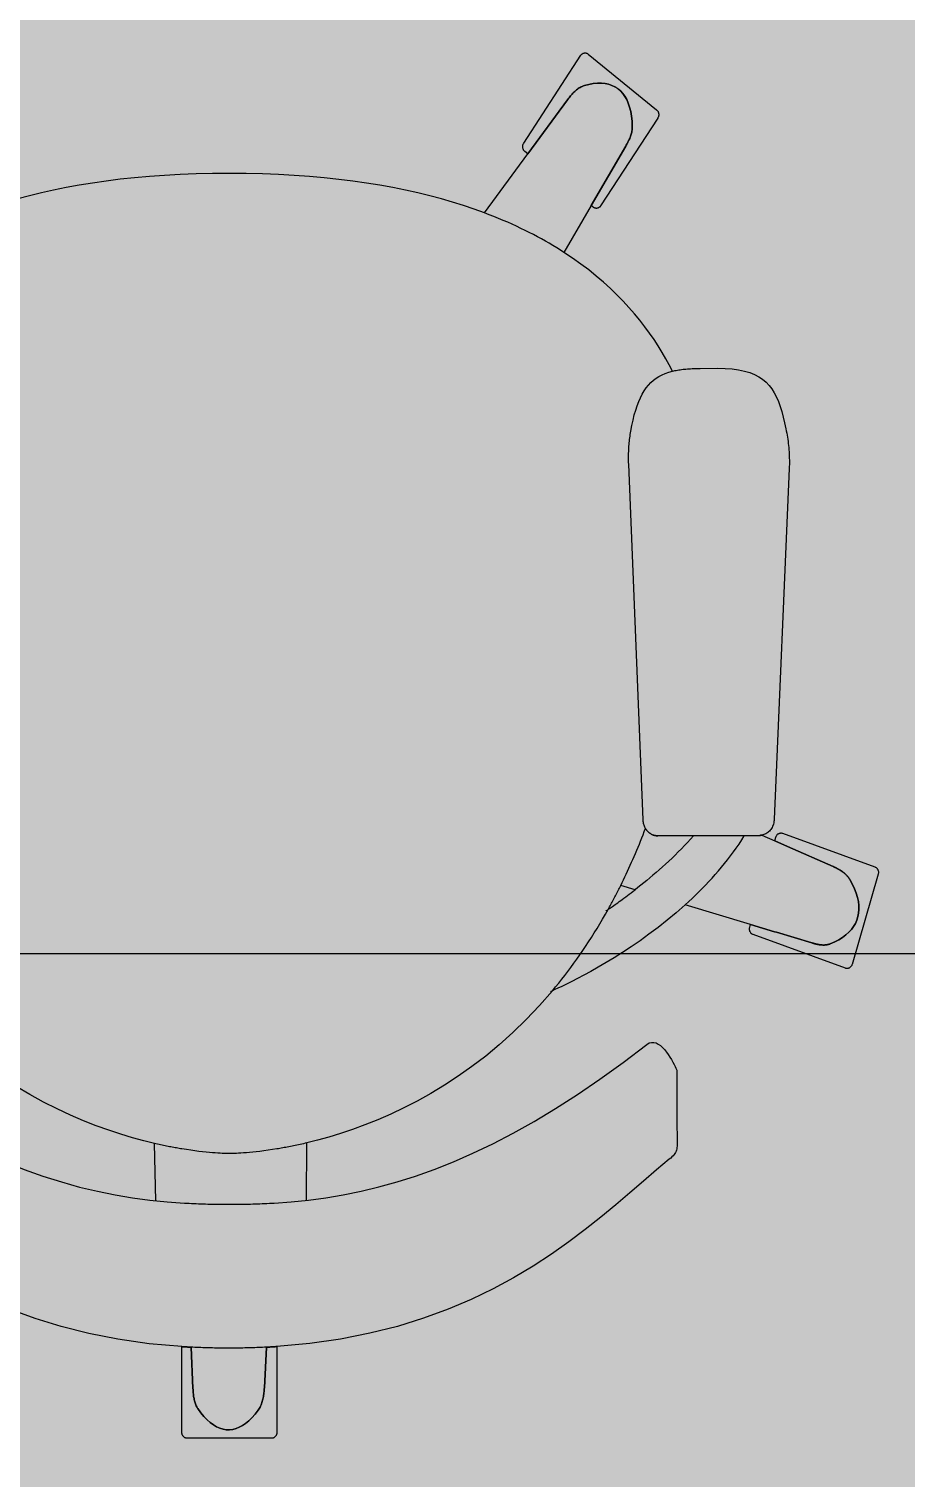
# Model space of a CAD drawing. Header units: metres. Extents: x -3.1 to 3, y -13.3 to 13.4.
# Drawn here: x 0.845 to 1.261, y 1.289 to 1.977 of the extents above; entities that cross this region are included whole.
import ezdxf

# ---------------------------------------------------------------- set-up
doc = ezdxf.new("R2010")
doc.units = ezdxf.units.M
doc.header["$MEASUREMENT"] = 0
doc.layers.add('Poly-Furniture', color=45, linetype='Continuous')
doc.layers.add('Poly-RoomsHatch', color=31, linetype='Continuous')

msp = doc.modelspace()

# ---------------------------------------------------------------- hatches: boundary and pattern name
at = {"layer": 'Poly-RoomsHatch'}
h = msp.add_hatch(color=31, dxfattribs=at)
h.dxf.hatch_style = 1
h.paths.add_polyline_path([(-2.755273, -11.584335), (0.893237, -11.584335), (0.893237, -7.204682), (2.755273, -7.204682), (2.755273, 9.589497), (1.219811, 9.589497), (-1.184988, 9.589497), (-1.184988, 10.128293), (-2.755273, 10.128293)])

# ---------------------------------------------------------------- linework, layer by layer
at = {"layer": 'Poly-Furniture', "color": 45}
for points in [[(1.079831, 1.922993), (1.106966, 1.964759)], [(1.106966, 1.964759), (1.1071, 1.964947), (1.107245, 1.965118), (1.107401, 1.965274), (1.107566, 1.965412), (1.107739, 1.965534), (1.10792, 1.965639), (1.108107, 1.965726), (1.1083, 1.965797), (1.108496, 1.965849), (1.108695, 1.965884), (1.108897, 1.965902), (1.109099, 1.965901), (1.109301, 1.965882), (1.109502, 1.965845), (1.1097, 1.965789), (1.109895, 1.965714), (1.110086, 1.965621), (1.110271, 1.965508), (1.11045, 1.965376)], [(1.11045, 1.965376), (1.142951, 1.938854)], [(1.100669, 1.943676), (1.101012, 1.944137), (1.101363, 1.944595), (1.101722, 1.945048), (1.102089, 1.945494), (1.102463, 1.945932), (1.102847, 1.94636), (1.103239, 1.946777), (1.103639, 1.947182), (1.104049, 1.947572), (1.104468, 1.947947), (1.104896, 1.948305), (1.105334, 1.948644), (1.105782, 1.948963), (1.10624, 1.94926), (1.106708, 1.949534), (1.107186, 1.949784), (1.107675, 1.950007), (1.108175, 1.950203), (1.108686, 1.95037)], [(1.108686, 1.950356), (1.108175, 1.950189), (1.107675, 1.949993), (1.107186, 1.94977), (1.106708, 1.94952), (1.10624, 1.949246), (1.105782, 1.948949), (1.105334, 1.94863), (1.104896, 1.948291), (1.104468, 1.947933), (1.104049, 1.947558), (1.103639, 1.947168), (1.103239, 1.946763), (1.102847, 1.946346), (1.102463, 1.945918), (1.102089, 1.94548), (1.101722, 1.945034), (1.101363, 1.944581), (1.101012, 1.944123), (1.100669, 1.943662)], [(1.108686, 1.95037), (1.110845, 1.950925), (1.11291, 1.951299), (1.114878, 1.951492), (1.116748, 1.951505), (1.118517, 1.95134), (1.120184, 1.950998), (1.121744, 1.950479), (1.123197, 1.949785), (1.124541, 1.948916), (1.125772, 1.947873), (1.126888, 1.946658), (1.127888, 1.945272), (1.128769, 1.943715), (1.129528, 1.941989), (1.130164, 1.940094), (1.130674, 1.938031), (1.131055, 1.935803), (1.131306, 1.933408), (1.131425, 1.93085)], [(1.131425, 1.930836), (1.131306, 1.933393), (1.131054, 1.935787), (1.130671, 1.938015), (1.130161, 1.940077), (1.129525, 1.941971), (1.128766, 1.943698), (1.127885, 1.945255), (1.126886, 1.946641), (1.125769, 1.947856), (1.124538, 1.948899), (1.123196, 1.949768), (1.121743, 1.950463), (1.120182, 1.950982), (1.118516, 1.951325), (1.116747, 1.951491), (1.114878, 1.951477), (1.112909, 1.951284), (1.110845, 1.950911), (1.108686, 1.950356)], [(1.081788, 1.917953), (1.100669, 1.943676)], [(1.100669, 1.943662), (1.081788, 1.917939)], [(1.143495, 1.93495), (1.116359, 1.893184)], [(1.142951, 1.938854), (1.143118, 1.938704), (1.143271, 1.938542), (1.14341, 1.938367), (1.143533, 1.938182), (1.143642, 1.937988), (1.143736, 1.937785), (1.143814, 1.937575), (1.143876, 1.93736), (1.143924, 1.93714), (1.143955, 1.936916), (1.14397, 1.93669), (1.14397, 1.936464), (1.143953, 1.936237), (1.143919, 1.936012), (1.14387, 1.93579), (1.143803, 1.935571), (1.143719, 1.935357), (1.143619, 1.93515), (1.143501, 1.93495)], [(1.143501, 1.93495), (1.143495, 1.93495)], [(1.143495, 1.93495), (1.143495, 1.93495)], [(1.131425, 1.93085), (1.131422, 1.930326), (1.131393, 1.929806), (1.13134, 1.929289), (1.131263, 1.928777), (1.131165, 1.928269), (1.131046, 1.927764), (1.130907, 1.927264), (1.130752, 1.926768), (1.13058, 1.926276), (1.130393, 1.925789), (1.130194, 1.925306), (1.129982, 1.924828), (1.129759, 1.924355), (1.129528, 1.923886), (1.129289, 1.923423), (1.129044, 1.922964), (1.128794, 1.922511), (1.128541, 1.922062), (1.128286, 1.921619)], [(1.128286, 1.921605), (1.128541, 1.922048), (1.128794, 1.922497), (1.129044, 1.92295), (1.129289, 1.923409), (1.129527, 1.923872), (1.129758, 1.924341), (1.12998, 1.924814), (1.130192, 1.925292), (1.130391, 1.925775), (1.130578, 1.926262), (1.130749, 1.926754), (1.130905, 1.92725), (1.131043, 1.92775), (1.131162, 1.928254), (1.131261, 1.928763), (1.131338, 1.929275), (1.131392, 1.929792), (1.131421, 1.930312), (1.131425, 1.930836)], [(1.080381, 1.919089), (1.080214, 1.919238), (1.08006, 1.919401), (1.079922, 1.919576), (1.079798, 1.919761), (1.07969, 1.919955), (1.079596, 1.920158), (1.079518, 1.920368), (1.079455, 1.920583), (1.079408, 1.920803), (1.079377, 1.921027), (1.079362, 1.921252), (1.079362, 1.921479), (1.079379, 1.921706), (1.079413, 1.921931), (1.079462, 1.922153), (1.079529, 1.922372), (1.079613, 1.922585), (1.079713, 1.922793), (1.079831, 1.922993)], [(1.111882, 1.89338), (1.128286, 1.921605)], [(1.128286, 1.921619), (1.111888, 1.893394)], [(1.061182, 1.88989), (1.081788, 1.917953)], [(1.081788, 1.917939), (1.080381, 1.919089)], [(0.940014, 1.908652), (0.932027, 1.908592), (0.924237, 1.908413), (0.916639, 1.908119), (0.909232, 1.907712), (0.902013, 1.907194), (0.894978, 1.90657), (0.888126, 1.905841), (0.881453, 1.90501), (0.874957, 1.904081), (0.868635, 1.903056), (0.862484, 1.901938), (0.856502, 1.90073), (0.850686, 1.899435), (0.845033, 1.898055), (0.839541, 1.896593), (0.834206, 1.895053), (0.829026, 1.893437), (0.823999, 1.891747), (0.819121, 1.889988)], [(1.061188, 1.88989), (1.056301, 1.891657), (1.051262, 1.893354), (1.046068, 1.894978), (1.040717, 1.896526), (1.035206, 1.897995), (1.029534, 1.899382), (1.023698, 1.900684), (1.017696, 1.901899), (1.011525, 1.903023), (1.005183, 1.904053), (0.998667, 1.904988), (0.991975, 1.905823), (0.985106, 1.906557), (0.978055, 1.907185), (0.970822, 1.907706), (0.963404, 1.908116), (0.955798, 1.908412), (0.948002, 1.908592), (0.940014, 1.908652)], [(1.111888, 1.893394), (1.098949, 1.871141)], [(1.112876, 1.892567), (1.111882, 1.89338)], [(1.098949, 1.871127), (1.097241, 1.872217), (1.095504, 1.873299), (1.093737, 1.87437), (1.09194, 1.875431), (1.090112, 1.876481), (1.088254, 1.877521), (1.086364, 1.878549), (1.084444, 1.879565), (1.082492, 1.88057), (1.080508, 1.881563), (1.078492, 1.882542), (1.076444, 1.883509), (1.074364, 1.884463), (1.072251, 1.885403), (1.070105, 1.886329), (1.067926, 1.887242), (1.065714, 1.888139), (1.063468, 1.889022), (1.061188, 1.88989)], [(1.116359, 1.893184), (1.116226, 1.892996), (1.116081, 1.892824), (1.115925, 1.892669), (1.11576, 1.892531), (1.115586, 1.892409), (1.115406, 1.892304), (1.115218, 1.892217), (1.115026, 1.892146), (1.11483, 1.892093), (1.11463, 1.892058), (1.114429, 1.892041), (1.114227, 1.892042), (1.114025, 1.892061), (1.113824, 1.892098), (1.113625, 1.892154), (1.11343, 1.892229), (1.11324, 1.892322), (1.113055, 1.892435), (1.112876, 1.892567)], [(1.150499, 1.814662), (1.148977, 1.817625), (1.147344, 1.820616), (1.145597, 1.82363), (1.143732, 1.826662), (1.141744, 1.829708), (1.139631, 1.832763), (1.137388, 1.835822), (1.135011, 1.838881), (1.132497, 1.841934), (1.129842, 1.844977), (1.127041, 1.848005), (1.124092, 1.851014), (1.120989, 1.853998), (1.11773, 1.856954), (1.11431, 1.859875), (1.110726, 1.862758), (1.106974, 1.865597), (1.103049, 1.868388), (1.098949, 1.871127)], [(1.130731, 1.786164), (1.131243, 1.7889), (1.131795, 1.791474), (1.13239, 1.79389), (1.133031, 1.796153), (1.133722, 1.798267), (1.134466, 1.800236), (1.135266, 1.802064), (1.136126, 1.803757), (1.137049, 1.805318), (1.138039, 1.806753), (1.139099, 1.808064), (1.140232, 1.809257), (1.141442, 1.810336), (1.142731, 1.811306), (1.144105, 1.81217), (1.145565, 1.812933), (1.147115, 1.8136), (1.148758, 1.814175), (1.150499, 1.814662)], [(1.150499, 1.814662), (1.15109, 1.814804), (1.151692, 1.814937), (1.152305, 1.815062), (1.152928, 1.815177), (1.153563, 1.815285), (1.15421, 1.815385), (1.154867, 1.815476), (1.155536, 1.81556), (1.156217, 1.815636), (1.15691, 1.815704), (1.157615, 1.815765), (1.158331, 1.815819), (1.15906, 1.815865), (1.159801, 1.815904), (1.160555, 1.815937), (1.161321, 1.815963), (1.162099, 1.815982), (1.162891, 1.815995), (1.163695, 1.816001)], [(1.163695, 1.816001), (1.171812, 1.816043)], [(1.171812, 1.816043), (1.175492, 1.815976), (1.178855, 1.81574), (1.181918, 1.815334), (1.184699, 1.814762), (1.187216, 1.814024), (1.189485, 1.813123), (1.191524, 1.81206), (1.193351, 1.810836), (1.194982, 1.809453), (1.196436, 1.807913), (1.197729, 1.806217), (1.19888, 1.804367), (1.199905, 1.802364), (1.200822, 1.800211), (1.201648, 1.797908), (1.202401, 1.795458), (1.203098, 1.792861), (1.203757, 1.79012), (1.204395, 1.787236)], [(1.129718, 1.770464), (1.129686, 1.771359), (1.129665, 1.772243), (1.129653, 1.773117), (1.129652, 1.773982), (1.12966, 1.774839), (1.129678, 1.775687), (1.129705, 1.776527), (1.129742, 1.777359), (1.129787, 1.778185), (1.129842, 1.779004), (1.129907, 1.779817), (1.12998, 1.780625), (1.130061, 1.781428), (1.130152, 1.782226), (1.130251, 1.78302), (1.130359, 1.78381), (1.130474, 1.784597), (1.130599, 1.785382), (1.130731, 1.786164)], [(1.130731, 1.786164), (1.130731, 1.786164)], [(1.204395, 1.787236), (1.204597, 1.786261), (1.204785, 1.785283), (1.204961, 1.784302), (1.205123, 1.783319), (1.205273, 1.782333), (1.205409, 1.781345), (1.205532, 1.780355), (1.205641, 1.779363), (1.205738, 1.77837), (1.205821, 1.777375), (1.205891, 1.776379), (1.205947, 1.775381), (1.205991, 1.774383), (1.206021, 1.773384), (1.206038, 1.772384), (1.206041, 1.771384), (1.206031, 1.770384), (1.206008, 1.769383), (1.205971, 1.768382)], [(1.136609, 1.601541), (1.129718, 1.770464)], [(1.205971, 1.768382), (1.198791, 1.60185)], [(1.125947, 1.570359), (1.126606, 1.571697), (1.127261, 1.573044), (1.127912, 1.574401), (1.128559, 1.575767), (1.129202, 1.577142), (1.12984, 1.578527), (1.130473, 1.579921), (1.131103, 1.581325), (1.131727, 1.582738), (1.132347, 1.584161), (1.132963, 1.585594), (1.133574, 1.587036), (1.13418, 1.588488), (1.134781, 1.58995), (1.135378, 1.591421), (1.13597, 1.592903), (1.136557, 1.594394), (1.137139, 1.595895), (1.137716, 1.597406)], [(1.137716, 1.597406), (1.137609, 1.597596), (1.137507, 1.59779), (1.137409, 1.597987), (1.137317, 1.598188), (1.13723, 1.598392), (1.137148, 1.5986), (1.137072, 1.598811), (1.137001, 1.599024), (1.136935, 1.599241), (1.136876, 1.59946), (1.136822, 1.599682), (1.136774, 1.599907), (1.136731, 1.600134), (1.136695, 1.600363), (1.136665, 1.600595), (1.136642, 1.600829), (1.136625, 1.601065), (1.136614, 1.601302), (1.136609, 1.601541)], [(1.143489, 1.593895), (1.143111, 1.593905), (1.142738, 1.593938), (1.142371, 1.593994), (1.14201, 1.594071), (1.141656, 1.594169), (1.14131, 1.594288), (1.140971, 1.594426), (1.14064, 1.594583), (1.140319, 1.594759), (1.140007, 1.594953), (1.139705, 1.595164), (1.139413, 1.595392), (1.139133, 1.595637), (1.138865, 1.595896), (1.138608, 1.596171), (1.138365, 1.59646), (1.138135, 1.596762), (1.137918, 1.597078), (1.137716, 1.597406)], [(1.137716, 1.597406), (1.137918, 1.597078), (1.138135, 1.596762), (1.138365, 1.59646), (1.138608, 1.596171), (1.138865, 1.595896), (1.139133, 1.595637), (1.139413, 1.595392), (1.139705, 1.595164), (1.140007, 1.594953), (1.140319, 1.594759), (1.14064, 1.594583), (1.140971, 1.594426), (1.14131, 1.594288), (1.141656, 1.594169), (1.14201, 1.594071), (1.142371, 1.593994), (1.142738, 1.593938), (1.143111, 1.593905), (1.143489, 1.593895)], [(1.198791, 1.60185), (1.198772, 1.601244), (1.198711, 1.600651), (1.198611, 1.600073), (1.198472, 1.59951), (1.198297, 1.598964), (1.198087, 1.598439), (1.197843, 1.597935), (1.197568, 1.597454), (1.197263, 1.596998), (1.196929, 1.596569), (1.196568, 1.596168), (1.196182, 1.595798), (1.195772, 1.595461), (1.19534, 1.595158), (1.194888, 1.59489), (1.194417, 1.594661), (1.193928, 1.594471), (1.193424, 1.594322), (1.192907, 1.594217)], [(1.160449, 1.593895), (1.15907, 1.592332), (1.15766, 1.590785), (1.156223, 1.589255), (1.154764, 1.587743), (1.153286, 1.586251), (1.151792, 1.58478), (1.150287, 1.583332), (1.148775, 1.581909), (1.147259, 1.580512), (1.145743, 1.579142), (1.144231, 1.577801), (1.142727, 1.576492), (1.141235, 1.575214), (1.139759, 1.57397), (1.138302, 1.572762), (1.136868, 1.57159), (1.135461, 1.570457), (1.134085, 1.569364), (1.132744, 1.568312)], [(1.191969, 1.59414), (1.143489, 1.593895)], [(1.143489, 1.593895), (1.191969, 1.59414)], [(1.156578, 1.561142), (1.158216, 1.562638), (1.159843, 1.564159), (1.16146, 1.565706), (1.163064, 1.567278), (1.164654, 1.568876), (1.166228, 1.570499), (1.167785, 1.572148), (1.169325, 1.573822), (1.170844, 1.575521), (1.172342, 1.577246), (1.173818, 1.578995), (1.175269, 1.58077), (1.176695, 1.58257), (1.178095, 1.584395), (1.179466, 1.586245), (1.180807, 1.58812), (1.182117, 1.59002), (1.183395, 1.591945), (1.184639, 1.593895)], [(1.192907, 1.594217), (1.192858, 1.594209), (1.19281, 1.594202), (1.192761, 1.594195), (1.192712, 1.594189), (1.192663, 1.594183), (1.192614, 1.594177), (1.192565, 1.594172), (1.192516, 1.594167), (1.192467, 1.594162), (1.192418, 1.594158), (1.192368, 1.594154), (1.192318, 1.594151), (1.192269, 1.594148), (1.192219, 1.594146), (1.192169, 1.594144), (1.192119, 1.594142), (1.192069, 1.594141), (1.192019, 1.59414), (1.191969, 1.59414)], [(1.191969, 1.59414), (1.192019, 1.59414), (1.192069, 1.594141), (1.192119, 1.594142), (1.192169, 1.594144), (1.192219, 1.594146), (1.192269, 1.594148), (1.192318, 1.594151), (1.192368, 1.594154), (1.192418, 1.594158), (1.192467, 1.594162), (1.192516, 1.594167), (1.192565, 1.594172), (1.192614, 1.594177), (1.192663, 1.594183), (1.192712, 1.594189), (1.192761, 1.594195), (1.19281, 1.594202), (1.192858, 1.594209), (1.192907, 1.594217)], [(1.192907, 1.594217), (1.199123, 1.591484)], [(1.199123, 1.591484), (1.199661, 1.593334)], [(1.205202, 1.588813), (1.199123, 1.591484)], [(1.199123, 1.591484), (1.205202, 1.588813)], [(1.199661, 1.593334), (1.199736, 1.59356), (1.199827, 1.593774), (1.199932, 1.593976), (1.20005, 1.594166), (1.200182, 1.594342), (1.200325, 1.594505), (1.200478, 1.594654), (1.200641, 1.594787), (1.200813, 1.594906), (1.200993, 1.595008), (1.201179, 1.595095), (1.201372, 1.595164), (1.201569, 1.595216), (1.20177, 1.595249), (1.201974, 1.595264), (1.20218, 1.59526), (1.202387, 1.595237), (1.202594, 1.595193), (1.2028, 1.595128)], [(1.2028, 1.595128), (1.246646, 1.579155)], [(1.226802, 1.579337), (1.205202, 1.588813)], [(1.205202, 1.588813), (1.226796, 1.57933)], [(1.226796, 1.57933), (1.226827, 1.579317), (1.226858, 1.579303), (1.226888, 1.57929), (1.226919, 1.579277), (1.22695, 1.579264), (1.226981, 1.57925), (1.227013, 1.579237), (1.227044, 1.579223), (1.227075, 1.57921), (1.227107, 1.579196), (1.227138, 1.579183), (1.227169, 1.579169), (1.227201, 1.579155), (1.227232, 1.579141), (1.227264, 1.579127), (1.227295, 1.579113), (1.227327, 1.579099), (1.227359, 1.579085), (1.22739, 1.579071)], [(1.22739, 1.579071), (1.22736, 1.579085), (1.227329, 1.579099), (1.227298, 1.579114), (1.227268, 1.579128), (1.227237, 1.579143), (1.227206, 1.579157), (1.227176, 1.579171), (1.227145, 1.579185), (1.227114, 1.579199), (1.227083, 1.579214), (1.227052, 1.579228), (1.227021, 1.579242), (1.22699, 1.579255), (1.226959, 1.579269), (1.226928, 1.579283), (1.226897, 1.579297), (1.226865, 1.57931), (1.226834, 1.579324), (1.226802, 1.579337)], [(1.230061, 1.577662), (1.229924, 1.577744), (1.229787, 1.577826), (1.229649, 1.577907), (1.229511, 1.577986), (1.229372, 1.578065), (1.229233, 1.578143), (1.229093, 1.57822), (1.228953, 1.578296), (1.228812, 1.578371), (1.228671, 1.578445), (1.22853, 1.578519), (1.228388, 1.578591), (1.228246, 1.578662), (1.228104, 1.578733), (1.227962, 1.578802), (1.227819, 1.578871), (1.227676, 1.578938), (1.227533, 1.579005), (1.22739, 1.579071)], [(1.22739, 1.579071), (1.227533, 1.579005), (1.227676, 1.578938), (1.227819, 1.578871), (1.227962, 1.578802), (1.228104, 1.578733), (1.228246, 1.578662), (1.228388, 1.578591), (1.22853, 1.578519), (1.228671, 1.578445), (1.228812, 1.578371), (1.228953, 1.578296), (1.229093, 1.57822), (1.229233, 1.578143), (1.229372, 1.578065), (1.229511, 1.577986), (1.229649, 1.577907), (1.229787, 1.577826), (1.229924, 1.577744), (1.230061, 1.577662)], [(1.230561, 1.577339), (1.230535, 1.577357), (1.230509, 1.577375), (1.230483, 1.577392), (1.230457, 1.577409), (1.230431, 1.577427), (1.230405, 1.577444), (1.230379, 1.577461), (1.230353, 1.577478), (1.230326, 1.577495), (1.2303, 1.577512), (1.230273, 1.577529), (1.230247, 1.577545), (1.23022, 1.577562), (1.230194, 1.577579), (1.230167, 1.577595), (1.230141, 1.577612), (1.230114, 1.577629), (1.230087, 1.577645), (1.230061, 1.577662)], [(1.230061, 1.577662), (1.230087, 1.577645), (1.230114, 1.577629), (1.230141, 1.577612), (1.230167, 1.577595), (1.230194, 1.577579), (1.23022, 1.577562), (1.230247, 1.577545), (1.230273, 1.577529), (1.2303, 1.577512), (1.230326, 1.577495), (1.230353, 1.577478), (1.230379, 1.577461), (1.230405, 1.577444), (1.230431, 1.577427), (1.230457, 1.577409), (1.230483, 1.577392), (1.230509, 1.577375), (1.230535, 1.577357), (1.230561, 1.577339)], [(1.231005, 1.577045), (1.230982, 1.577062), (1.230959, 1.577078), (1.230936, 1.577094), (1.230913, 1.577111), (1.23089, 1.577127), (1.230867, 1.577143), (1.230844, 1.577158), (1.23082, 1.577174), (1.230797, 1.57719), (1.230774, 1.577205), (1.23075, 1.577221), (1.230727, 1.577236), (1.230703, 1.577251), (1.230679, 1.577266), (1.230656, 1.577281), (1.230632, 1.577296), (1.230608, 1.57731), (1.230585, 1.577325), (1.230561, 1.577339)], [(1.230561, 1.577339), (1.230585, 1.577325), (1.230608, 1.57731), (1.230632, 1.577295), (1.230656, 1.57728), (1.230679, 1.577265), (1.230703, 1.57725), (1.230727, 1.577234), (1.23075, 1.577219), (1.230774, 1.577203), (1.230797, 1.577187), (1.23082, 1.577171), (1.230844, 1.577155), (1.230867, 1.57714), (1.23089, 1.577124), (1.230913, 1.577108), (1.230936, 1.577092), (1.230959, 1.577076), (1.230982, 1.577061), (1.231005, 1.577045)], [(1.231005, 1.577045), (1.231305, 1.576835)], [(1.231305, 1.576835), (1.231289, 1.576846), (1.231274, 1.576857), (1.231258, 1.576868), (1.231242, 1.576879), (1.231226, 1.57689), (1.23121, 1.576901), (1.231195, 1.576912), (1.231179, 1.576923), (1.231163, 1.576934), (1.231147, 1.576946), (1.231131, 1.576957), (1.231116, 1.576968), (1.2311, 1.576979), (1.231084, 1.57699), (1.231068, 1.577001), (1.231052, 1.577012), (1.231037, 1.577023), (1.231021, 1.577034), (1.231005, 1.577045)], [(1.231005, 1.577045), (1.231021, 1.577034), (1.231037, 1.577023), (1.231052, 1.577012), (1.231068, 1.577001), (1.231084, 1.57699), (1.2311, 1.576979), (1.231116, 1.576968), (1.231131, 1.576957), (1.231147, 1.576946), (1.231163, 1.576934), (1.231179, 1.576923), (1.231195, 1.576912), (1.23121, 1.576901), (1.231226, 1.57689), (1.231242, 1.576879), (1.231258, 1.576868), (1.231274, 1.576857), (1.231289, 1.576846), (1.231305, 1.576835)], [(1.233206, 1.575181), (1.233114, 1.575277), (1.233021, 1.575373), (1.232926, 1.575467), (1.232831, 1.57556), (1.232735, 1.575652), (1.232638, 1.575743), (1.23254, 1.575833), (1.232441, 1.575921), (1.232341, 1.576009), (1.232241, 1.576096), (1.232139, 1.576181), (1.232037, 1.576266), (1.231935, 1.57635), (1.231831, 1.576433), (1.231727, 1.576515), (1.231623, 1.576596), (1.231517, 1.576676), (1.231412, 1.576756), (1.231305, 1.576835)], [(1.231305, 1.576835), (1.231412, 1.576756), (1.231517, 1.576676), (1.231623, 1.576596), (1.231727, 1.576515), (1.231831, 1.576433), (1.231935, 1.57635), (1.232037, 1.576266), (1.232139, 1.576181), (1.232241, 1.576096), (1.232341, 1.576009), (1.232441, 1.575921), (1.23254, 1.575833), (1.232638, 1.575743), (1.232735, 1.575652), (1.232831, 1.57556), (1.232926, 1.575467), (1.233021, 1.575373), (1.233114, 1.575277), (1.233206, 1.575181)], [(1.246646, 1.579155), (1.246846, 1.579072), (1.247037, 1.578971), (1.247216, 1.578853), (1.247385, 1.578721), (1.247542, 1.578574), (1.247686, 1.578414), (1.247819, 1.578242), (1.247938, 1.578059), (1.248043, 1.577866), (1.248134, 1.577664), (1.248211, 1.577455), (1.248273, 1.577239), (1.248319, 1.577018), (1.248349, 1.576792), (1.248362, 1.576563), (1.248359, 1.576332), (1.248337, 1.5761), (1.248298, 1.575867), (1.248241, 1.575636)], [(1.119937, 1.558941), (1.120261, 1.559524), (1.120585, 1.560109), (1.120907, 1.560696), (1.121229, 1.561285), (1.121549, 1.561876), (1.121869, 1.562469), (1.122188, 1.563064), (1.122506, 1.563661), (1.122823, 1.56426), (1.123139, 1.564861), (1.123455, 1.565464), (1.123769, 1.566069), (1.124083, 1.566676), (1.124396, 1.567285), (1.124708, 1.567895), (1.125019, 1.568508), (1.125329, 1.569123), (1.125638, 1.56974), (1.125947, 1.570359)], [(1.132744, 1.568312), (1.125947, 1.570359)], [(1.225445, 1.542589), (1.227579, 1.543508), (1.229532, 1.544518), (1.231304, 1.545616), (1.232895, 1.546798), (1.234305, 1.548063), (1.235535, 1.549407), (1.236582, 1.550828), (1.237449, 1.552323), (1.238134, 1.553889), (1.238637, 1.555524), (1.238958, 1.557224), (1.239097, 1.558988), (1.239054, 1.560812), (1.238829, 1.562693), (1.238421, 1.564629), (1.237831, 1.566618), (1.237058, 1.568655), (1.236102, 1.57074), (1.234964, 1.572868)], [(1.234964, 1.572868), (1.236102, 1.57074), (1.237058, 1.568655), (1.237831, 1.566618), (1.238421, 1.564629), (1.238829, 1.562693), (1.239054, 1.560812), (1.239097, 1.558988), (1.238958, 1.557224), (1.238637, 1.555524), (1.238134, 1.553889), (1.237449, 1.552323), (1.236582, 1.550828), (1.235535, 1.549407), (1.234305, 1.548063), (1.232895, 1.546798), (1.231304, 1.545616), (1.229532, 1.544518), (1.227579, 1.543508), (1.225445, 1.542589)], [(1.233363, 1.57502), (1.233355, 1.575028), (1.233347, 1.575037), (1.233339, 1.575046), (1.233331, 1.575055), (1.233323, 1.575064), (1.233315, 1.575072), (1.233307, 1.575081), (1.233299, 1.57509), (1.233291, 1.575098), (1.233283, 1.575107), (1.233275, 1.575116), (1.233266, 1.575124), (1.233258, 1.575132), (1.23325, 1.575141), (1.233241, 1.575149), (1.233233, 1.575157), (1.233224, 1.575165), (1.233215, 1.575173), (1.233206, 1.575181)], [(1.233206, 1.575181), (1.233215, 1.575173), (1.233224, 1.575165), (1.233233, 1.575157), (1.233241, 1.575149), (1.23325, 1.575141), (1.233258, 1.575132), (1.233266, 1.575124), (1.233275, 1.575116), (1.233283, 1.575107), (1.233291, 1.575098), (1.233299, 1.57509), (1.233307, 1.575081), (1.233315, 1.575072), (1.233323, 1.575064), (1.233331, 1.575055), (1.233339, 1.575046), (1.233347, 1.575037), (1.233355, 1.575028), (1.233363, 1.57502)], [(1.234964, 1.572868), (1.234891, 1.572992), (1.234817, 1.573115), (1.234741, 1.573237), (1.234665, 1.573358), (1.234587, 1.573477), (1.234507, 1.573595), (1.234427, 1.573712), (1.234345, 1.573828), (1.234261, 1.573942), (1.234177, 1.574055), (1.234091, 1.574167), (1.234004, 1.574278), (1.233916, 1.574387), (1.233827, 1.574496), (1.233737, 1.574603), (1.233645, 1.574709), (1.233552, 1.574814), (1.233458, 1.574917), (1.233363, 1.57502)], [(1.233363, 1.57502), (1.233458, 1.574917), (1.233552, 1.574814), (1.233645, 1.574709), (1.233737, 1.574603), (1.233827, 1.574496), (1.233916, 1.574387), (1.234004, 1.574278), (1.234091, 1.574167), (1.234177, 1.574055), (1.234261, 1.573942), (1.234345, 1.573828), (1.234427, 1.573712), (1.234507, 1.573595), (1.234587, 1.573477), (1.234665, 1.573358), (1.234741, 1.573237), (1.234817, 1.573115), (1.234891, 1.572992), (1.234964, 1.572868)], [(1.248241, 1.575636), (1.235814, 1.532784)], [(1.119937, 1.558934), (1.120275, 1.559165), (1.120658, 1.559429), (1.121086, 1.559724), (1.121556, 1.56005), (1.122067, 1.560408), (1.122618, 1.560795), (1.123207, 1.561212), (1.123832, 1.561658), (1.124494, 1.562132), (1.125189, 1.562634), (1.125917, 1.563164), (1.126676, 1.56372), (1.127465, 1.564302), (1.128282, 1.56491), (1.129127, 1.565543), (1.129996, 1.5662), (1.13089, 1.566881), (1.131807, 1.567585), (1.132744, 1.568312)], [(1.156572, 1.561142), (1.15229, 1.557384), (1.147977, 1.5538), (1.143656, 1.55039), (1.139352, 1.547156), (1.135089, 1.544099), (1.130892, 1.541218), (1.126786, 1.538517), (1.122795, 1.535994), (1.118944, 1.533651), (1.115256, 1.53149), (1.111758, 1.52951), (1.108472, 1.527713), (1.105425, 1.5261), (1.102639, 1.524671), (1.100141, 1.523428), (1.097954, 1.522372), (1.096103, 1.521502), (1.094613, 1.520821), (1.093508, 1.520329)], [(1.093508, 1.520329), (1.094984, 1.522107), (1.096453, 1.523913), (1.097913, 1.525745), (1.099365, 1.527605), (1.100808, 1.529493), (1.102242, 1.531408), (1.103667, 1.533351), (1.105082, 1.535322), (1.106487, 1.537322), (1.107882, 1.539351), (1.109267, 1.541408), (1.11064, 1.543495), (1.112003, 1.545611), (1.113354, 1.547756), (1.114694, 1.549931), (1.116022, 1.552136), (1.117337, 1.554372), (1.11864, 1.556638), (1.11993, 1.558934)], [(1.118942, 1.558268), (1.118945, 1.55827), (1.118954, 1.558276), (1.118968, 1.558285), (1.118988, 1.558299), (1.119014, 1.558316), (1.119045, 1.558336), (1.119082, 1.558361), (1.119124, 1.558389), (1.119171, 1.558421), (1.119224, 1.558456), (1.119282, 1.558495), (1.119346, 1.558538), (1.119414, 1.558584), (1.119488, 1.558634), (1.119566, 1.558687), (1.11965, 1.558743), (1.119739, 1.558804), (1.119832, 1.558867), (1.11993, 1.558934)], [(1.11993, 1.558934), (1.119937, 1.558934)], [(1.156578, 1.561142), (1.156578, 1.561142), (1.156578, 1.561142), (1.156578, 1.561141), (1.156578, 1.561141), (1.156578, 1.561141), (1.156578, 1.56114), (1.156578, 1.56114), (1.156577, 1.56114), (1.156577, 1.561139), (1.156577, 1.561139), (1.156577, 1.561139), (1.156576, 1.561139), (1.156576, 1.561139), (1.156575, 1.561139), (1.156575, 1.561139), (1.156574, 1.561139), (1.156573, 1.56114), (1.156573, 1.561141), (1.156572, 1.561142)], [(1.187609, 1.551806), (1.156578, 1.561142)], [(1.188835, 1.54697), (1.188634, 1.547053), (1.188443, 1.547154), (1.188262, 1.547271), (1.188093, 1.547403), (1.187936, 1.54755), (1.18779, 1.547709), (1.187658, 1.547881), (1.187538, 1.548064), (1.187433, 1.548256), (1.187341, 1.548457), (1.187264, 1.548667), (1.187202, 1.548882), (1.187156, 1.549104), (1.187126, 1.549329), (1.187113, 1.549559), (1.187116, 1.54979), (1.187137, 1.550023), (1.187176, 1.550256), (1.187234, 1.550488)], [(1.187234, 1.550488), (1.187616, 1.551799)], [(1.187234, 1.550488), (1.187234, 1.550488)], [(1.199048, 1.548365), (1.187609, 1.551806)], [(1.187616, 1.551799), (1.199048, 1.548365)], [(1.232675, 1.530996), (1.188835, 1.54697)], [(1.199048, 1.548365), (1.19988, 1.548112)], [(1.19988, 1.548112), (1.199048, 1.548365)], [(1.216646, 1.543066), (1.19988, 1.548112)], [(1.19988, 1.548112), (1.216646, 1.543073)], [(1.216646, 1.543073), (1.19988, 1.548112)], [(1.216646, 1.543073), (1.216711, 1.543053), (1.216777, 1.543033), (1.216842, 1.543013), (1.216907, 1.542994), (1.216972, 1.542974), (1.217037, 1.542955), (1.217103, 1.542936), (1.217168, 1.542917), (1.217233, 1.542897), (1.217299, 1.542878), (1.217364, 1.542859), (1.21743, 1.54284), (1.217495, 1.542821), (1.217561, 1.542802), (1.217627, 1.542784), (1.217693, 1.542765), (1.217759, 1.542746), (1.217825, 1.542727), (1.217891, 1.542708)], [(1.217891, 1.542708), (1.217825, 1.542727), (1.217759, 1.542746), (1.217693, 1.542765), (1.217627, 1.542784), (1.217561, 1.542802), (1.217495, 1.542821), (1.21743, 1.54284), (1.217364, 1.542859), (1.217299, 1.542878), (1.217233, 1.542897), (1.217168, 1.542917), (1.217103, 1.542936), (1.217037, 1.542955), (1.216972, 1.542974), (1.216907, 1.542994), (1.216842, 1.543013), (1.216777, 1.543033), (1.216711, 1.543053), (1.216646, 1.543073)], [(1.217891, 1.542708), (1.217825, 1.542726), (1.217759, 1.542744), (1.217693, 1.542762), (1.217627, 1.542781), (1.217561, 1.542799), (1.217495, 1.542818), (1.21743, 1.542837), (1.217364, 1.542856), (1.217299, 1.542875), (1.217233, 1.542894), (1.217168, 1.542913), (1.217103, 1.542932), (1.217037, 1.542951), (1.216972, 1.542971), (1.216907, 1.54299), (1.216842, 1.543009), (1.216777, 1.543028), (1.216711, 1.543047), (1.216646, 1.543066)], [(1.217891, 1.542708), (1.217898, 1.542707), (1.217905, 1.542706), (1.217912, 1.542704), (1.217919, 1.542703), (1.217926, 1.542701), (1.217934, 1.5427), (1.217941, 1.542698), (1.217948, 1.542696), (1.217956, 1.542694), (1.217963, 1.542692), (1.217971, 1.54269), (1.217978, 1.542688), (1.217985, 1.542686), (1.217993, 1.542684), (1.218, 1.542682), (1.218007, 1.54268), (1.218014, 1.542678), (1.218021, 1.542675), (1.218028, 1.542673)], [(1.218028, 1.542673), (1.218021, 1.542675), (1.218014, 1.542678), (1.218007, 1.54268), (1.218, 1.542682), (1.217993, 1.542684), (1.217985, 1.542686), (1.217978, 1.542688), (1.217971, 1.54269), (1.217963, 1.542692), (1.217956, 1.542694), (1.217948, 1.542696), (1.217941, 1.542698), (1.217934, 1.5427), (1.217926, 1.542701), (1.217919, 1.542703), (1.217912, 1.542704), (1.217905, 1.542706), (1.217898, 1.542707), (1.217891, 1.542708)], [(1.218028, 1.542673), (1.218064, 1.542663), (1.218099, 1.542654), (1.218135, 1.542644), (1.21817, 1.542634), (1.218206, 1.542625), (1.218242, 1.542616), (1.218277, 1.542606), (1.218313, 1.542597), (1.218348, 1.542588), (1.218384, 1.542579), (1.218419, 1.542571), (1.218455, 1.542562), (1.21849, 1.542554), (1.218526, 1.542545), (1.218561, 1.542537), (1.218597, 1.542529), (1.218633, 1.542521), (1.218668, 1.542513), (1.218704, 1.542505)], [(1.218028, 1.542673), (1.218064, 1.542664), (1.218099, 1.542656), (1.218135, 1.542647), (1.21817, 1.542638), (1.218206, 1.542629), (1.218242, 1.54262), (1.218277, 1.542611), (1.218313, 1.542602), (1.218348, 1.542594), (1.218384, 1.542585), (1.218419, 1.542576), (1.218455, 1.542567), (1.21849, 1.542558), (1.218526, 1.542549), (1.218561, 1.54254), (1.218597, 1.542532), (1.218633, 1.542523), (1.218668, 1.542514), (1.218704, 1.542505)], [(1.218704, 1.542505), (1.218668, 1.542514), (1.218633, 1.542523), (1.218597, 1.542532), (1.218561, 1.54254), (1.218526, 1.542549), (1.21849, 1.542558), (1.218455, 1.542567), (1.218419, 1.542576), (1.218384, 1.542585), (1.218348, 1.542594), (1.218313, 1.542602), (1.218277, 1.542611), (1.218242, 1.54262), (1.218206, 1.542629), (1.21817, 1.542638), (1.218135, 1.542647), (1.218099, 1.542656), (1.218064, 1.542664), (1.218028, 1.542673)], [(1.218704, 1.542505), (1.218742, 1.542496), (1.218781, 1.542487), (1.21882, 1.542478), (1.218858, 1.54247), (1.218897, 1.542461), (1.218936, 1.542452), (1.218975, 1.542443), (1.219014, 1.542435), (1.219053, 1.542426), (1.219092, 1.542418), (1.219131, 1.542409), (1.21917, 1.542401), (1.219209, 1.542392), (1.219248, 1.542384), (1.219287, 1.542376), (1.219326, 1.542368), (1.219364, 1.54236), (1.219403, 1.542352), (1.219442, 1.542344)], [(1.219442, 1.542344), (1.219403, 1.542352), (1.219364, 1.54236), (1.219326, 1.542368), (1.219287, 1.542376), (1.219248, 1.542384), (1.219209, 1.542392), (1.21917, 1.542401), (1.219131, 1.542409), (1.219092, 1.542418), (1.219053, 1.542426), (1.219014, 1.542435), (1.218975, 1.542443), (1.218936, 1.542452), (1.218897, 1.542461), (1.218858, 1.54247), (1.21882, 1.542478), (1.218781, 1.542487), (1.218742, 1.542496), (1.218704, 1.542505)], [(1.219442, 1.542344), (1.219475, 1.542337), (1.219509, 1.542331), (1.219542, 1.542324), (1.219576, 1.542317), (1.219609, 1.542311), (1.219643, 1.542304), (1.219677, 1.542298), (1.21971, 1.542291), (1.219744, 1.542285), (1.219777, 1.542278), (1.219811, 1.542272), (1.219844, 1.542266), (1.219878, 1.54226), (1.219912, 1.542254), (1.219945, 1.542248), (1.219979, 1.542242), (1.220012, 1.542236), (1.220046, 1.54223), (1.22008, 1.542225)], [(1.219442, 1.542344), (1.219475, 1.542337), (1.219509, 1.542331), (1.219542, 1.542324), (1.219576, 1.542317), (1.219609, 1.542311), (1.219643, 1.542304), (1.219677, 1.542298), (1.21971, 1.542291), (1.219744, 1.542285), (1.219777, 1.542278), (1.219811, 1.542272), (1.219844, 1.542266), (1.219878, 1.54226), (1.219912, 1.542254), (1.219945, 1.542248), (1.219979, 1.542242), (1.220012, 1.542236), (1.220046, 1.54223), (1.22008, 1.542225)], [(1.22008, 1.542225), (1.220046, 1.54223), (1.220012, 1.542236), (1.219979, 1.542242), (1.219945, 1.542248), (1.219912, 1.542254), (1.219878, 1.54226), (1.219844, 1.542266), (1.219811, 1.542272), (1.219777, 1.542278), (1.219744, 1.542285), (1.21971, 1.542291), (1.219677, 1.542298), (1.219643, 1.542304), (1.219609, 1.542311), (1.219576, 1.542317), (1.219542, 1.542324), (1.219509, 1.542331), (1.219475, 1.542337), (1.219442, 1.542344)], [(1.22008, 1.542225), (1.220092, 1.542222), (1.220105, 1.54222), (1.220118, 1.542218), (1.220131, 1.542216), (1.220144, 1.542214), (1.220157, 1.542212), (1.220169, 1.54221), (1.220182, 1.542207), (1.220195, 1.542205), (1.220208, 1.542204), (1.220221, 1.542202), (1.220234, 1.5422), (1.220246, 1.542198), (1.220259, 1.542196), (1.220272, 1.542195), (1.220285, 1.542193), (1.220298, 1.542192), (1.220311, 1.542191), (1.220323, 1.54219)], [(1.220323, 1.54219), (1.220311, 1.542191), (1.220298, 1.542192), (1.220285, 1.542193), (1.220272, 1.542195), (1.220259, 1.542196), (1.220246, 1.542198), (1.220234, 1.5422), (1.220221, 1.542202), (1.220208, 1.542204), (1.220195, 1.542205), (1.220182, 1.542207), (1.220169, 1.54221), (1.220157, 1.542212), (1.220144, 1.542214), (1.220131, 1.542216), (1.220118, 1.542218), (1.220105, 1.54222), (1.220092, 1.542222), (1.22008, 1.542225)], [(1.220323, 1.54219), (1.22035, 1.542185), (1.220377, 1.542181), (1.220403, 1.542177), (1.22043, 1.542173), (1.220457, 1.542169), (1.220483, 1.542165), (1.22051, 1.542161), (1.220536, 1.542157), (1.220563, 1.542154), (1.220589, 1.54215), (1.220615, 1.542147), (1.220642, 1.542143), (1.220668, 1.54214), (1.220694, 1.542136), (1.22072, 1.542133), (1.220746, 1.54213), (1.220772, 1.542126), (1.220798, 1.542123), (1.220824, 1.54212)], [(1.220323, 1.54219), (1.220349, 1.542185), (1.220375, 1.542181), (1.220401, 1.542177), (1.220427, 1.542173), (1.220453, 1.542169), (1.220479, 1.542165), (1.220505, 1.542161), (1.220532, 1.542157), (1.220558, 1.542154), (1.220584, 1.54215), (1.220611, 1.542147), (1.220637, 1.542143), (1.220664, 1.54214), (1.220691, 1.542136), (1.220717, 1.542133), (1.220744, 1.54213), (1.22077, 1.542126), (1.220797, 1.542123), (1.220824, 1.54212)], [(1.220824, 1.54212), (1.220797, 1.542123), (1.22077, 1.542126), (1.220744, 1.54213), (1.220717, 1.542133), (1.220691, 1.542136), (1.220664, 1.54214), (1.220637, 1.542143), (1.220611, 1.542147), (1.220584, 1.54215), (1.220558, 1.542154), (1.220532, 1.542157), (1.220505, 1.542161), (1.220479, 1.542165), (1.220453, 1.542169), (1.220427, 1.542173), (1.220401, 1.542177), (1.220375, 1.542181), (1.220349, 1.542185), (1.220323, 1.54219)], [(1.221449, 1.542063), (1.221664, 1.54205), (1.221879, 1.54204), (1.222094, 1.542034), (1.222308, 1.542032), (1.222522, 1.542034), (1.222735, 1.542041), (1.222948, 1.542052), (1.22316, 1.542068), (1.223372, 1.542088), (1.223583, 1.542114), (1.223793, 1.542144), (1.224003, 1.54218), (1.224212, 1.542221), (1.22442, 1.542268), (1.224627, 1.54232), (1.224833, 1.542378), (1.225038, 1.542442), (1.225242, 1.542513), (1.225445, 1.542589)], [(1.225445, 1.542589), (1.225242, 1.542513), (1.225038, 1.542442), (1.224833, 1.542378), (1.224627, 1.54232), (1.22442, 1.542268), (1.224212, 1.542221), (1.224003, 1.54218), (1.223793, 1.542144), (1.223583, 1.542114), (1.223372, 1.542088), (1.22316, 1.542068), (1.222948, 1.542052), (1.222735, 1.542041), (1.222522, 1.542034), (1.222308, 1.542032), (1.222094, 1.542034), (1.221879, 1.54204), (1.221664, 1.54205), (1.221449, 1.542063)], [(0.315062, 1.538071), (1.564962, 1.538071)], [(1.220824, 1.54212), (1.220828, 1.54212), (1.220832, 1.54212), (1.220836, 1.542119), (1.22084, 1.542119), (1.220845, 1.542119), (1.220849, 1.542119), (1.220854, 1.542119), (1.220858, 1.542118), (1.220863, 1.542118), (1.220867, 1.542117), (1.220872, 1.542117), (1.220877, 1.542116), (1.220882, 1.542115), (1.220887, 1.542114), (1.220892, 1.542113), (1.220896, 1.542111), (1.220901, 1.542109), (1.220906, 1.542108), (1.220911, 1.542106)], [(1.220911, 1.542106), (1.220906, 1.542107), (1.220901, 1.542108), (1.220896, 1.542108), (1.220892, 1.542109), (1.220887, 1.54211), (1.220882, 1.542111), (1.220877, 1.542111), (1.220872, 1.542112), (1.220867, 1.542112), (1.220863, 1.542113), (1.220858, 1.542113), (1.220854, 1.542114), (1.220849, 1.542115), (1.220845, 1.542115), (1.22084, 1.542116), (1.220836, 1.542117), (1.220832, 1.542118), (1.220828, 1.542118), (1.220824, 1.54212)], [(1.220911, 1.542106), (1.22094, 1.542103), (1.220968, 1.542101), (1.220997, 1.542098), (1.221025, 1.542096), (1.221053, 1.542093), (1.221082, 1.542091), (1.22111, 1.542088), (1.221138, 1.542086), (1.221166, 1.542083), (1.221194, 1.542081), (1.221222, 1.542078), (1.221251, 1.542076), (1.221279, 1.542074), (1.221307, 1.542072), (1.221335, 1.54207), (1.221364, 1.542068), (1.221392, 1.542066), (1.221421, 1.542065), (1.221449, 1.542063)], [(1.220911, 1.542106), (1.22094, 1.542103), (1.220968, 1.542101), (1.220997, 1.542098), (1.221025, 1.542096), (1.221053, 1.542093), (1.221082, 1.542091), (1.22111, 1.542088), (1.221138, 1.542086), (1.221166, 1.542083), (1.221194, 1.542081), (1.221222, 1.542078), (1.221251, 1.542076), (1.221279, 1.542074), (1.221307, 1.542072), (1.221335, 1.54207), (1.221364, 1.542068), (1.221392, 1.542066), (1.221421, 1.542065), (1.221449, 1.542063)], [(1.221449, 1.542063), (1.221421, 1.542065), (1.221392, 1.542066), (1.221364, 1.542068), (1.221335, 1.54207), (1.221307, 1.542072), (1.221279, 1.542074), (1.221251, 1.542076), (1.221222, 1.542078), (1.221194, 1.542081), (1.221166, 1.542083), (1.221138, 1.542086), (1.22111, 1.542088), (1.221082, 1.542091), (1.221053, 1.542093), (1.221025, 1.542096), (1.220997, 1.542098), (1.220968, 1.542101), (1.22094, 1.542103), (1.220911, 1.542106)], [(1.235814, 1.532784), (1.235739, 1.532559), (1.235648, 1.532346), (1.235543, 1.532144), (1.235424, 1.531955), (1.235293, 1.53178), (1.23515, 1.531617), (1.234997, 1.531469), (1.234834, 1.531336), (1.234662, 1.531218), (1.234482, 1.531115), (1.234296, 1.531029), (1.234103, 1.53096), (1.233906, 1.530909), (1.233705, 1.530875), (1.233501, 1.53086), (1.233295, 1.530864), (1.233088, 1.530888), (1.232881, 1.530932), (1.232675, 1.530996)], [(0.904404, 1.447744), (0.899305, 1.448991), (0.89397, 1.450438), (0.888419, 1.452099), (0.882674, 1.453989), (0.876753, 1.456123), (0.870678, 1.458517), (0.864469, 1.461184), (0.858146, 1.464139), (0.851729, 1.467397), (0.845238, 1.470974), (0.838695, 1.474883), (0.832118, 1.47914), (0.82553, 1.48376), (0.818948, 1.488756), (0.812395, 1.494145), (0.805891, 1.49994), (0.799455, 1.506157), (0.793108, 1.512811), (0.78687, 1.519915)], [(1.093508, 1.520329), (1.087337, 1.513264), (1.081057, 1.506644), (1.074689, 1.500452), (1.068252, 1.494676), (1.061766, 1.489299), (1.05525, 1.484309), (1.048725, 1.479691), (1.042209, 1.475429), (1.035723, 1.471511), (1.029286, 1.467921), (1.022918, 1.464646), (1.016639, 1.46167), (1.010468, 1.458979), (1.004426, 1.45656), (0.998531, 1.454397), (0.992804, 1.452476), (0.987263, 1.450784), (0.98193, 1.449304), (0.976824, 1.448024)], [(1.092545, 1.519915), (1.092548, 1.519916), (1.092556, 1.51992), (1.09257, 1.519926), (1.092589, 1.519934), (1.092613, 1.519944), (1.092643, 1.519957), (1.092678, 1.519972), (1.092719, 1.519989), (1.092765, 1.520009), (1.092816, 1.520031), (1.092872, 1.520055), (1.092934, 1.520081), (1.093, 1.52011), (1.093072, 1.520141), (1.093149, 1.520174), (1.093231, 1.520209), (1.093318, 1.520247), (1.093411, 1.520287), (1.093508, 1.520329)], [(1.093508, 1.520329), (1.093508, 1.520329)], [(0.741523, 1.49483), (0.752831, 1.486264), (0.763828, 1.478344), (0.77453, 1.471048), (0.784953, 1.46435), (0.795114, 1.458227), (0.805027, 1.452655), (0.814709, 1.447609), (0.824175, 1.443067), (0.833442, 1.439004), (0.842525, 1.435395), (0.85144, 1.432218), (0.860203, 1.429447), (0.86883, 1.427059), (0.877336, 1.425031), (0.885738, 1.423338), (0.894052, 1.421955), (0.902293, 1.42086), (0.910477, 1.420028), (0.918619, 1.419435)], [(0.961252, 1.419449), (0.969394, 1.420044), (0.977578, 1.420879), (0.98582, 1.421976), (0.994136, 1.423361), (1.002541, 1.425056), (1.011052, 1.427086), (1.019683, 1.429475), (1.02845, 1.432247), (1.037369, 1.435425), (1.046456, 1.439034), (1.055725, 1.443097), (1.065194, 1.447639), (1.074877, 1.452683), (1.08479, 1.458252), (1.094949, 1.464372), (1.105369, 1.471066), (1.116066, 1.478358), (1.127056, 1.486271), (1.138354, 1.49483)], [(1.138354, 1.49483), (1.139445, 1.495488), (1.140537, 1.495797), (1.141624, 1.495792), (1.142699, 1.49551), (1.143756, 1.494986), (1.144786, 1.494257), (1.145783, 1.493358), (1.146741, 1.492324), (1.147652, 1.491193), (1.148509, 1.489999), (1.149305, 1.488778), (1.150034, 1.487567), (1.150688, 1.486401), (1.151261, 1.485316), (1.151745, 1.484348), (1.152133, 1.483532), (1.152419, 1.482906), (1.152596, 1.482503), (1.152657, 1.482361)], [(1.152657, 1.482361), (1.152657, 1.454459)], [(1.152657, 1.454459), (1.152665, 1.453114), (1.152686, 1.451886), (1.152712, 1.450766), (1.152739, 1.449745), (1.15276, 1.448813), (1.152768, 1.447962), (1.152758, 1.447183), (1.152723, 1.446467), (1.152657, 1.445805), (1.152554, 1.445188), (1.152408, 1.444608), (1.152213, 1.444056), (1.151963, 1.443522), (1.15165, 1.442997), (1.15127, 1.442474), (1.150816, 1.441942), (1.150282, 1.441393), (1.149661, 1.440819), (1.148948, 1.440209)], [(0.905017, 1.420556), (0.904398, 1.447744)], [(0.917425, 1.445158), (0.916798, 1.445262), (0.916165, 1.44537), (0.915525, 1.445481), (0.914878, 1.445595), (0.914224, 1.445713), (0.913563, 1.445834), (0.912897, 1.445958), (0.912223, 1.446086), (0.911543, 1.446218), (0.910857, 1.446353), (0.910164, 1.446492), (0.909465, 1.446635), (0.90876, 1.446782), (0.908049, 1.446932), (0.907332, 1.447086), (0.906609, 1.447245), (0.90588, 1.447407), (0.905145, 1.447573), (0.904404, 1.447744)], [(0.976824, 1.448024), (0.976012, 1.447832), (0.975206, 1.447645), (0.974407, 1.447463), (0.973615, 1.447285), (0.972829, 1.447113), (0.972051, 1.446945), (0.97128, 1.446782), (0.970516, 1.446623), (0.969759, 1.446469), (0.96901, 1.44632), (0.968268, 1.446174), (0.967533, 1.446033), (0.966806, 1.445896), (0.966087, 1.445763), (0.965375, 1.445635), (0.964672, 1.44551), (0.963976, 1.445389), (0.963288, 1.445271), (0.962609, 1.445158)], [(0.976617, 1.420767), (0.976824, 1.448017)], [(0.917425, 1.35121), (0.901827, 1.352622), (0.887091, 1.354721), (0.873178, 1.357451), (0.860048, 1.360754), (0.847664, 1.364574), (0.835987, 1.368852), (0.824978, 1.373531), (0.814598, 1.378556), (0.80481, 1.383867), (0.795573, 1.389409), (0.786851, 1.395124), (0.778603, 1.400954), (0.770792, 1.406844), (0.763379, 1.412734), (0.756325, 1.418569), (0.749592, 1.424292), (0.743141, 1.429844), (0.736933, 1.435169), (0.730929, 1.440209)], [(0.940014, 1.44295), (0.939942, 1.442949), (0.93973, 1.44295), (0.939379, 1.442952), (0.938893, 1.44296), (0.938275, 1.442975), (0.937528, 1.442999), (0.936655, 1.443035), (0.935659, 1.443085), (0.934542, 1.44315), (0.933308, 1.443233), (0.931961, 1.443337), (0.930501, 1.443463), (0.928934, 1.443614), (0.927262, 1.443791), (0.925487, 1.443998), (0.923613, 1.444235), (0.921642, 1.444507), (0.919579, 1.444813), (0.917425, 1.445158)], [(0.962609, 1.445158), (0.960454, 1.444813), (0.95839, 1.444507), (0.956419, 1.444235), (0.954544, 1.443998), (0.952768, 1.443791), (0.951095, 1.443614), (0.949528, 1.443463), (0.948068, 1.443337), (0.94672, 1.443233), (0.945486, 1.44315), (0.944369, 1.443085), (0.943373, 1.443035), (0.9425, 1.442999), (0.941752, 1.442975), (0.941134, 1.44296), (0.940649, 1.442952), (0.940298, 1.44295), (0.940085, 1.442949), (0.940014, 1.44295)], [(1.148948, 1.440209), (1.142953, 1.435178), (1.136749, 1.429864), (1.130297, 1.424323), (1.123561, 1.418612), (1.116502, 1.412788), (1.109082, 1.406909), (1.101264, 1.40103), (1.09301, 1.395209), (1.084281, 1.389503), (1.075041, 1.383968), (1.065251, 1.378661), (1.054874, 1.37364), (1.043872, 1.36896), (1.032206, 1.36468), (1.01984, 1.360855), (1.006735, 1.357543), (0.992853, 1.354801), (0.978157, 1.352685), (0.962609, 1.351252)], [(0.918619, 1.419435), (0.919739, 1.419371), (0.920858, 1.41931), (0.921977, 1.419254), (0.923096, 1.419201), (0.924214, 1.419153), (0.925332, 1.419108), (0.926449, 1.419066), (0.927567, 1.419029), (0.928684, 1.418995), (0.929802, 1.418965), (0.930919, 1.418938), (0.932036, 1.418914), (0.933153, 1.418894), (0.93427, 1.418877), (0.935388, 1.418863), (0.936505, 1.418853), (0.937622, 1.418845), (0.93874, 1.418841), (0.939857, 1.418839)], [(0.939857, 1.418839), (0.940976, 1.418841), (0.942096, 1.418845), (0.943217, 1.418853), (0.94434, 1.418863), (0.945464, 1.418877), (0.946588, 1.418894), (0.947714, 1.418915), (0.94884, 1.418939), (0.949967, 1.418966), (0.951095, 1.418997), (0.952223, 1.419032), (0.953352, 1.41907), (0.95448, 1.419112), (0.955609, 1.419158), (0.956738, 1.419208), (0.957867, 1.419262), (0.958996, 1.41932), (0.960124, 1.419382), (0.961252, 1.419449)], [(0.917425, 1.310495), (0.917425, 1.35121)], [(0.917425, 1.35121), (0.917653, 1.351194), (0.917882, 1.351179), (0.91811, 1.351164), (0.918339, 1.35115), (0.918568, 1.351135), (0.918797, 1.351121), (0.919027, 1.351107), (0.919256, 1.351093), (0.919486, 1.35108), (0.919716, 1.351067), (0.919947, 1.351053), (0.920177, 1.351041), (0.920408, 1.351028), (0.920639, 1.351016), (0.92087, 1.351004), (0.921101, 1.350992), (0.921333, 1.35098), (0.921564, 1.350969), (0.921796, 1.350957)], [(0.921796, 1.350958), (0.921564, 1.350969), (0.921333, 1.35098), (0.921101, 1.350992), (0.92087, 1.351004), (0.920639, 1.351016), (0.920408, 1.351028), (0.920177, 1.351041), (0.919947, 1.351054), (0.919716, 1.351067), (0.919486, 1.35108), (0.919256, 1.351093), (0.919027, 1.351107), (0.918797, 1.351121), (0.918568, 1.351135), (0.918339, 1.35115), (0.91811, 1.351164), (0.917882, 1.351179), (0.917653, 1.351195), (0.917425, 1.35121)], [(0.939732, 1.350495), (0.938763, 1.350496), (0.937796, 1.3505), (0.936833, 1.350506), (0.935872, 1.350515), (0.934913, 1.350527), (0.933958, 1.350541), (0.933005, 1.350558), (0.932055, 1.350577), (0.931108, 1.350599), (0.930164, 1.350623), (0.929222, 1.35065), (0.928284, 1.350679), (0.927348, 1.350712), (0.926415, 1.350746), (0.925486, 1.350783), (0.924559, 1.350823), (0.923635, 1.350865), (0.922714, 1.35091), (0.921796, 1.350958)], [(0.922716, 1.331311), (0.921796, 1.350957)], [(0.921796, 1.350957), (0.922716, 1.331311)], [(0.957643, 1.350958), (0.956727, 1.35091), (0.955807, 1.350865), (0.954885, 1.350823), (0.953959, 1.350783), (0.953031, 1.350746), (0.9521, 1.350712), (0.951166, 1.350679), (0.95023, 1.35065), (0.94929, 1.350623), (0.948348, 1.350599), (0.947402, 1.350577), (0.946454, 1.350558), (0.945502, 1.350541), (0.944548, 1.350527), (0.943591, 1.350515), (0.942631, 1.350506), (0.941668, 1.3505), (0.940702, 1.350496), (0.939732, 1.350495)], [(0.957643, 1.350957), (0.95663, 1.331697)], [(0.95663, 1.331697), (0.957643, 1.350957)], [(0.957643, 1.350957), (0.957907, 1.35097), (0.95817, 1.350983), (0.958433, 1.350996), (0.958696, 1.351009), (0.958959, 1.351023), (0.959221, 1.351037), (0.959483, 1.351051), (0.959745, 1.351066), (0.960007, 1.351081), (0.960269, 1.351097), (0.96053, 1.351113), (0.960791, 1.351129), (0.961051, 1.351145), (0.961312, 1.351162), (0.961572, 1.351179), (0.961831, 1.351197), (0.962091, 1.351215), (0.96235, 1.351233), (0.962609, 1.351252)], [(0.962609, 1.351252), (0.96235, 1.351233), (0.962091, 1.351215), (0.961831, 1.351197), (0.961572, 1.351179), (0.961312, 1.351162), (0.961051, 1.351145), (0.960791, 1.351129), (0.96053, 1.351113), (0.960269, 1.351097), (0.960007, 1.351081), (0.959745, 1.351066), (0.959483, 1.351051), (0.959221, 1.351037), (0.958959, 1.351023), (0.958696, 1.351009), (0.958433, 1.350996), (0.95817, 1.350983), (0.957907, 1.35097), (0.957643, 1.350958)], [(0.962609, 1.351252), (0.962609, 1.310495)], [(0.92503, 1.321779), (0.924757, 1.322205), (0.924507, 1.322645), (0.924279, 1.323097), (0.924072, 1.323562), (0.923884, 1.324038), (0.923715, 1.324524), (0.923563, 1.325019), (0.923428, 1.325522), (0.923308, 1.326033), (0.923202, 1.326549), (0.92311, 1.327071), (0.923029, 1.327597), (0.92296, 1.328126), (0.922901, 1.328657), (0.92285, 1.329189), (0.922808, 1.329722), (0.922772, 1.330254), (0.922741, 1.330784), (0.922716, 1.331311)], [(0.922716, 1.331311), (0.922741, 1.330784), (0.922772, 1.330254), (0.922808, 1.329722), (0.92285, 1.329189), (0.922901, 1.328657), (0.92296, 1.328126), (0.923029, 1.327597), (0.92311, 1.327071), (0.923202, 1.326549), (0.923308, 1.326033), (0.923428, 1.325522), (0.923563, 1.325019), (0.923715, 1.324524), (0.923884, 1.324038), (0.924072, 1.323562), (0.924279, 1.323097), (0.924507, 1.322645), (0.924757, 1.322205), (0.92503, 1.321779)], [(0.95663, 1.331697), (0.956595, 1.331098), (0.956551, 1.330497), (0.956499, 1.329894), (0.956436, 1.329292), (0.956363, 1.328691), (0.956278, 1.328092), (0.95618, 1.327496), (0.956068, 1.326904), (0.955941, 1.326318), (0.955799, 1.325739), (0.95564, 1.325167), (0.955464, 1.324603), (0.955269, 1.32405), (0.955055, 1.323507), (0.95482, 1.322976), (0.954564, 1.322458), (0.954286, 1.321955), (0.953985, 1.321466), (0.95366, 1.320994)], [(0.95366, 1.320994), (0.953985, 1.321466), (0.954286, 1.321955), (0.954564, 1.322459), (0.95482, 1.322976), (0.955055, 1.323507), (0.955269, 1.32405), (0.955464, 1.324603), (0.95564, 1.325167), (0.955799, 1.325739), (0.955941, 1.326318), (0.956068, 1.326904), (0.95618, 1.327496), (0.956278, 1.328092), (0.956363, 1.328691), (0.956436, 1.329292), (0.956499, 1.329894), (0.956551, 1.330497), (0.956595, 1.331098), (0.95663, 1.331697)], [(0.95366, 1.320994), (0.952206, 1.319123), (0.950734, 1.31746), (0.949244, 1.316007), (0.94774, 1.314763), (0.946223, 1.313731), (0.944696, 1.312909), (0.943162, 1.3123), (0.941623, 1.311903), (0.940081, 1.31172), (0.938538, 1.311751), (0.936998, 1.311997), (0.935461, 1.312459), (0.933932, 1.313136), (0.932412, 1.31403), (0.930903, 1.315142), (0.929408, 1.316472), (0.927929, 1.318021), (0.926469, 1.31979), (0.92503, 1.321779)], [(0.92503, 1.321779), (0.926469, 1.31979), (0.927929, 1.318022), (0.929408, 1.316472), (0.930903, 1.315142), (0.932412, 1.31403), (0.933932, 1.313136), (0.935461, 1.312459), (0.936998, 1.311997), (0.938538, 1.311751), (0.940081, 1.31172), (0.941623, 1.311904), (0.943162, 1.3123), (0.944696, 1.312909), (0.946223, 1.313731), (0.94774, 1.314763), (0.949244, 1.316007), (0.950734, 1.31746), (0.952206, 1.319123), (0.95366, 1.320994)], [(0.917425, 1.310495), (0.917425, 1.310495)], [(0.919914, 1.307698), (0.9197, 1.307709), (0.919491, 1.307739), (0.919287, 1.307789), (0.91909, 1.307857), (0.918901, 1.307942), (0.918719, 1.308045), (0.918546, 1.308163), (0.918382, 1.308295), (0.918228, 1.308442), (0.918086, 1.308603), (0.917955, 1.308775), (0.917837, 1.308959), (0.917732, 1.309154), (0.917642, 1.309358), (0.917566, 1.309571), (0.917505, 1.309792), (0.917461, 1.31002), (0.917434, 1.310255), (0.917425, 1.310495)], [(0.962609, 1.310495), (0.9626, 1.310255), (0.962573, 1.31002), (0.962529, 1.309792), (0.962468, 1.309571), (0.962392, 1.309358), (0.962301, 1.309154), (0.962197, 1.308959), (0.962078, 1.308775), (0.961948, 1.308603), (0.961805, 1.308442), (0.961652, 1.308295), (0.961488, 1.308163), (0.961315, 1.308045), (0.961133, 1.307942), (0.960944, 1.307857), (0.960746, 1.307789), (0.960543, 1.307739), (0.960334, 1.307709), (0.96012, 1.307698)], [(0.96012, 1.307698), (0.919914, 1.307698)]]:
    msp.add_lwpolyline(points, dxfattribs=at)

doc.saveas('drawing.dxf')
